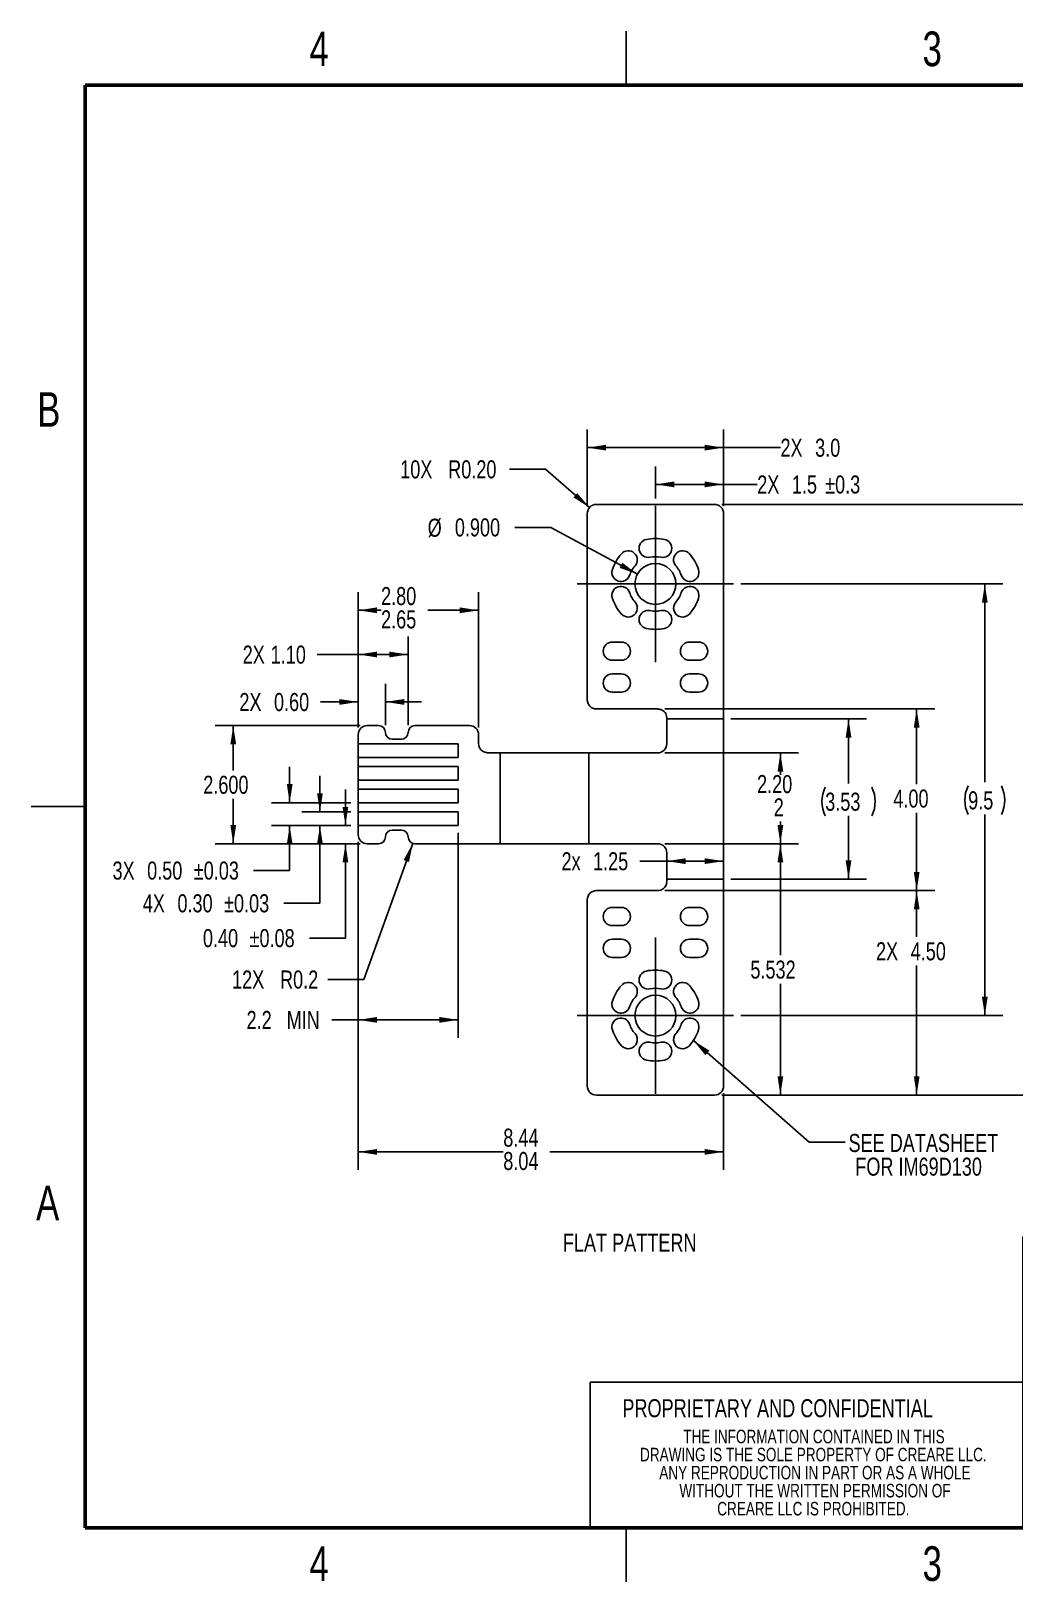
# Model space of a CAD drawing. Header units: millimetres. Extents: x 0.4 to 53.6, y 0.4 to 34.5.
# Drawn here: x 0.4 to 22.06, y 0.4 to 34.53 of the extents above; entities that cross this region are included whole.
import ezdxf

# ---------------------------------------------------------------- set-up
doc = ezdxf.new("R2010")
doc.units = ezdxf.units.MM
doc.header["$LTSCALE"] = 0.125
doc.linetypes.add('CENTERX2', pattern=[20.32, 12.7, -2.54, 2.54, -2.54])
for name, color, linetype in [('DIMENSIONS', 7, 'Continuous'), ('FORMAT', 7, 'Continuous'), ('FPC_OUTLINE', 7, 'Continuous')]:
    doc.layers.add(name, color=color, linetype=linetype)
doc.styles.add('SLDTEXTSTYLE0', font='TXT', dxfattribs={"width": 0.75})
doc.dimstyles.new('SLDDIMSTYLE0', dxfattribs={"dimtxt": 0.396875, "dimasz": 0.41275, "dimexe": 0, "dimexo": 0.0625, "dimgap": 0.099219, "dimtad": 0, "dimtih": 1, "dimtoh": 1, "dimdec": 1, "dimrnd": 1e-09, "dimzin": 4, "dimdsep": 46, "dimtxsty": 'SLDTEXTSTYLE0', "dimsah": 1, "dimcen": 0.09, "dimadec": 0, "dimazin": 1, "dimtfac": 1, "dimtdec": 1, "dimtofl": 0, "dimtmove": 0, "dimatfit": 3, "dimfxl": 1, "dimfrac": 2, "dimtolj": 1, "dimtzin": 12, "dimarcsym": 0})
doc.dimstyles.new('SLDDIMSTYLE1', dxfattribs={"dimtxt": 0.396875, "dimasz": 0.41275, "dimexe": 0, "dimexo": 0.0625, "dimgap": 0.099219, "dimtad": 0, "dimtih": 1, "dimtoh": 1, "dimrnd": 1e-09, "dimzin": 12, "dimdsep": 46, "dimtxsty": 'SLDTEXTSTYLE0', "dimsah": 1, "dimcen": 0.09, "dimadec": 0, "dimazin": 3, "dimtfac": 1, "dimtdec": 3, "dimtofl": 0, "dimtmove": 0, "dimatfit": 3, "dimfxl": 1, "dimfrac": 2, "dimtolj": 1, "dimtzin": 12, "dimarcsym": 0})
doc.dimstyles.new('SLDDIMSTYLE10', dxfattribs={"dimtxt": 0.396875, "dimasz": 0.41275, "dimexe": 0, "dimexo": 0.0625, "dimgap": 0.099219, "dimtad": 0, "dimtih": 1, "dimtoh": 1, "dimdec": 1, "dimrnd": 1e-09, "dimzin": 12, "dimdsep": 46, "dimtxsty": 'SLDTEXTSTYLE0', "dimsah": 1, "dimcen": 0.09, "dimadec": 0, "dimazin": 3, "dimtol": 1, "dimtp": 0.3, "dimtm": 0.3, "dimtfac": 1, "dimtdec": 1, "dimtofl": 0, "dimtmove": 0, "dimatfit": 3, "dimfxl": 1, "dimfrac": 2, "dimtolj": 1, "dimarcsym": 0})
doc.dimstyles.new('SLDDIMSTYLE11', dxfattribs={"dimtxt": 0.396875, "dimasz": 0.41275, "dimexe": 0, "dimexo": 0.0625, "dimgap": 0.099219, "dimtad": 0, "dimtih": 1, "dimtoh": 1, "dimrnd": 1e-09, "dimzin": 0, "dimdsep": 46, "dimtxsty": 'SLDTEXTSTYLE0', "dimsah": 1, "dimcen": 0.09, "dimadec": 0, "dimazin": 0, "dimtol": 1, "dimtp": 0.03, "dimtm": 0.03, "dimtfac": 1, "dimtmove": 0, "dimatfit": 0, "dimfxl": 1, "dimfrac": 2, "dimtolj": 1, "dimarcsym": 0})
doc.dimstyles.new('SLDDIMSTYLE12', dxfattribs={"dimtxt": 0.396875, "dimasz": 0.41275, "dimexe": 0, "dimexo": 0.0625, "dimgap": 0.099219, "dimtad": 0, "dimtih": 1, "dimtoh": 1, "dimrnd": 1e-09, "dimzin": 0, "dimdsep": 46, "dimtxsty": 'SLDTEXTSTYLE0', "dimsah": 1, "dimcen": 0.09, "dimadec": 0, "dimazin": 0, "dimtfac": 1, "dimtmove": 0, "dimatfit": 0, "dimfxl": 1, "dimfrac": 2, "dimtolj": 1, "dimtzin": 12, "dimarcsym": 0})
doc.dimstyles.new('SLDDIMSTYLE13', dxfattribs={"dimtxt": 0.396875, "dimasz": 0.41275, "dimexe": 0, "dimexo": 0.0625, "dimgap": 0.099219, "dimtad": 0, "dimtih": 1, "dimtoh": 1, "dimrnd": 1e-09, "dimzin": 4, "dimdsep": 46, "dimtxsty": 'SLDTEXTSTYLE0', "dimsah": 1, "dimcen": 0.09, "dimadec": 0, "dimazin": 1, "dimtfac": 1, "dimtofl": 0, "dimtmove": 0, "dimatfit": 3, "dimfxl": 1, "dimfrac": 2, "dimtolj": 1, "dimtzin": 12, "dimarcsym": 0})
doc.dimstyles.new('SLDDIMSTYLE14', dxfattribs={"dimtxt": 0.396875, "dimasz": 0.41275, "dimexe": 0, "dimexo": 0.0625, "dimgap": 0.099219, "dimtad": 0, "dimtih": 1, "dimtoh": 1, "dimdec": 3, "dimrnd": 1e-09, "dimzin": 4, "dimdsep": 46, "dimtxsty": 'SLDTEXTSTYLE0', "dimsah": 1, "dimcen": 0.09, "dimadec": 0, "dimazin": 1, "dimtfac": 1, "dimtdec": 3, "dimtofl": 0, "dimtmove": 0, "dimatfit": 3, "dimfxl": 1, "dimfrac": 2, "dimtolj": 1, "dimtzin": 12, "dimarcsym": 0})
doc.dimstyles.new('SLDDIMSTYLE15', dxfattribs={"dimtxt": 0.396875, "dimasz": 0.41275, "dimexe": 0, "dimexo": 0.0625, "dimgap": 0.099219, "dimtad": 0, "dimtih": 1, "dimtoh": 1, "dimrnd": 1e-09, "dimzin": 0, "dimdsep": 46, "dimtxsty": 'SLDTEXTSTYLE0', "dimsah": 1, "dimcen": 0.09, "dimadec": 0, "dimazin": 0, "dimtol": 1, "dimtp": 0.08, "dimtm": 0.08, "dimtfac": 1, "dimtmove": 0, "dimatfit": 0, "dimfxl": 1, "dimfrac": 2, "dimtolj": 1, "dimarcsym": 0})
doc.dimstyles.new('SLDDIMSTYLE16', dxfattribs={"dimtxt": 0.396875, "dimasz": 0.41275, "dimexe": 0, "dimexo": 0.0625, "dimgap": 0.099219, "dimtad": 0, "dimtih": 1, "dimtoh": 1, "dimdec": 1, "dimrnd": 1e-09, "dimzin": 12, "dimdsep": 46, "dimtxsty": 'SLDTEXTSTYLE0', "dimsah": 1, "dimcen": 0.09, "dimadec": 0, "dimazin": 3, "dimtfac": 1, "dimtdec": 1, "dimtofl": 0, "dimtmove": 0, "dimatfit": 3, "dimfxl": 1, "dimfrac": 2, "dimtolj": 1, "dimarcsym": 0})
doc.dimstyles.new('SLDDIMSTYLE17', dxfattribs={"dimtxt": 0.396875, "dimasz": 0.41275, "dimexe": 0, "dimexo": 0.0625, "dimgap": 0.099219, "dimtad": 0, "dimtih": 1, "dimtoh": 1, "dimdec": 1, "dimrnd": 1e-09, "dimdsep": 46, "dimtxsty": 'SLDTEXTSTYLE0', "dimsah": 1, "dimcen": 0, "dimadec": 0, "dimazin": 2, "dimtfac": 1, "dimtdec": 1, "dimtofl": 0, "dimtmove": 0, "dimatfit": 3, "dimfxl": 1, "dimfrac": 2, "dimtolj": 1, "dimtzin": 12, "dimarcsym": 0})
doc.dimstyles.new('SLDDIMSTYLE18', dxfattribs={"dimtxt": 0.396875, "dimasz": 0.41275, "dimexe": 0, "dimexo": 0.0625, "dimgap": 0.099219, "dimtad": 0, "dimtih": 1, "dimtoh": 1, "dimdec": 3, "dimrnd": 1e-09, "dimzin": 12, "dimdsep": 46, "dimtxsty": 'SLDTEXTSTYLE0', "dimsah": 1, "dimcen": 0.09, "dimadec": 0, "dimazin": 3, "dimtfac": 1, "dimtdec": 3, "dimtofl": 0, "dimtmove": 0, "dimatfit": 3, "dimfxl": 1, "dimfrac": 2, "dimtolj": 1, "dimtzin": 12, "dimarcsym": 0})
doc.dimstyles.new('SLDDIMSTYLE19', dxfattribs={"dimtxt": 0.18, "dimasz": 0.41275, "dimexe": 0, "dimexo": 0.0625, "dimgap": 0, "dimtad": 0, "dimtih": 1, "dimtoh": 1, "dimdec": 0, "dimrnd": 1e-09, "dimzin": 0, "dimdsep": 46, "dimtxsty": 'Standard', "dimsah": 1, "dimcen": 0.09, "dimadec": 0, "dimazin": 0, "dimtfac": 0.41275, "dimtdec": 0, "dimtofl": 0, "dimtmove": 0, "dimatfit": 3, "dimfxl": 1, "dimfrac": 2, "dimtolj": 1, "dimtzin": 0, "dimarcsym": 0})
doc.dimstyles.new('SLDDIMSTYLE2', dxfattribs={"dimtxt": 0.396875, "dimasz": 0.41275, "dimexe": 0, "dimexo": 0.0625, "dimgap": 0.099219, "dimtad": 0, "dimtih": 1, "dimtoh": 1, "dimdec": 3, "dimrnd": 1e-09, "dimzin": 0, "dimdsep": 46, "dimtxsty": 'SLDTEXTSTYLE0', "dimsah": 1, "dimcen": 0, "dimadec": 0, "dimazin": 0, "dimtfac": 1, "dimtdec": 3, "dimtofl": 0, "dimtmove": 0, "dimatfit": 3, "dimfxl": 1, "dimfrac": 2, "dimtolj": 1, "dimtzin": 12, "dimarcsym": 0})
doc.dimstyles.new('SLDDIMSTYLE3', dxfattribs={"dimtxt": 0.396875, "dimasz": 0.41275, "dimexe": 0, "dimexo": 0.0625, "dimgap": 0.099219, "dimtad": 0, "dimtih": 1, "dimtoh": 1, "dimrnd": 1e-09, "dimzin": 0, "dimdsep": 46, "dimtxsty": 'SLDTEXTSTYLE0', "dimsah": 1, "dimcen": 0, "dimadec": 0, "dimazin": 0, "dimtfac": 1, "dimtofl": 0, "dimtmove": 0, "dimatfit": 3, "dimfxl": 1, "dimfrac": 2, "dimtolj": 1, "dimtzin": 12, "dimarcsym": 0})
doc.dimstyles.new('SLDDIMSTYLE4', dxfattribs={"dimtxt": 0.396875, "dimasz": 0.41275, "dimexe": 0, "dimexo": 0.0625, "dimgap": 0.099219, "dimtad": 0, "dimtih": 1, "dimtoh": 1, "dimrnd": 1e-09, "dimzin": 4, "dimdsep": 46, "dimtxsty": 'SLDTEXTSTYLE0', "dimsah": 1, "dimcen": 0.09, "dimadec": 0, "dimazin": 1, "dimtol": 1, "dimtp": 0.25, "dimtm": 0.25, "dimtfac": 1, "dimtofl": 0, "dimtmove": 0, "dimatfit": 3, "dimfxl": 1, "dimfrac": 2, "dimtolj": 1, "dimarcsym": 0})
doc.dimstyles.new('SLDDIMSTYLE5', dxfattribs={"dimtxt": 0.396875, "dimasz": 0.41275, "dimexe": 0, "dimexo": 0.0625, "dimgap": 0.099219, "dimtad": 0, "dimtih": 1, "dimtoh": 1, "dimdec": 1, "dimrnd": 1e-09, "dimzin": 12, "dimdsep": 46, "dimtxsty": 'SLDTEXTSTYLE0', "dimsah": 1, "dimcen": 0.09, "dimadec": 0, "dimazin": 3, "dimtfac": 1, "dimtdec": 1, "dimtofl": 0, "dimtmove": 0, "dimatfit": 3, "dimfxl": 1, "dimfrac": 2, "dimtolj": 1, "dimtzin": 12, "dimarcsym": 0})
doc.dimstyles.new('SLDDIMSTYLE6', dxfattribs={"dimtxt": 0.396875, "dimasz": 0.41275, "dimexe": 0, "dimexo": 0.0625, "dimgap": 0.099219, "dimtad": 0, "dimtih": 1, "dimtoh": 1, "dimrnd": 1e-09, "dimzin": 12, "dimdsep": 46, "dimtxsty": 'SLDTEXTSTYLE0', "dimsah": 1, "dimcen": 0.09, "dimadec": 0, "dimazin": 3, "dimtfac": 1, "dimtofl": 0, "dimtmove": 0, "dimatfit": 3, "dimfxl": 1, "dimfrac": 2, "dimtolj": 1, "dimtzin": 12, "dimarcsym": 0})
doc.dimstyles.new('SLDDIMSTYLE7', dxfattribs={"dimtxt": 0.396875, "dimasz": 0.41275, "dimexe": 0, "dimexo": 0.0625, "dimgap": 0.099219, "dimtad": 0, "dimtih": 1, "dimtoh": 1, "dimrnd": 1e-09, "dimzin": 4, "dimdsep": 46, "dimtxsty": 'SLDTEXTSTYLE0', "dimsah": 1, "dimcen": 0.09, "dimadec": 0, "dimazin": 1, "dimlim": 1, "dimtp": 0.2, "dimtfac": 1, "dimtofl": 0, "dimtmove": 0, "dimatfit": 3, "dimfxl": 1, "dimfrac": 2, "dimtolj": 1, "dimtzin": 4, "dimarcsym": 0})
doc.dimstyles.new('SLDDIMSTYLE8', dxfattribs={"dimtxt": 0.396875, "dimasz": 0.41275, "dimexe": 0, "dimexo": 0.0625, "dimgap": 0.099219, "dimtad": 0, "dimtih": 1, "dimtoh": 1, "dimrnd": 1e-09, "dimzin": 12, "dimdsep": 46, "dimtxsty": 'SLDTEXTSTYLE0', "dimsah": 1, "dimcen": 0.09, "dimadec": 0, "dimazin": 3, "dimlim": 1, "dimtp": 0.4, "dimtfac": 1, "dimtofl": 0, "dimtmove": 0, "dimatfit": 3, "dimfxl": 1, "dimfrac": 2, "dimtolj": 1, "dimtzin": 12, "dimarcsym": 0})
doc.dimstyles.new('SLDDIMSTYLE9', dxfattribs={"dimtxt": 0.396875, "dimasz": 0.41275, "dimexe": 0, "dimexo": 0.0625, "dimgap": 0.099219, "dimtad": 0, "dimtih": 1, "dimtoh": 1, "dimrnd": 1e-09, "dimzin": 12, "dimdsep": 46, "dimtxsty": 'SLDTEXTSTYLE0', "dimsah": 1, "dimcen": 0.09, "dimadec": 0, "dimazin": 3, "dimlim": 1, "dimtp": 0.15, "dimtfac": 1, "dimtmove": 0, "dimatfit": 0, "dimfxl": 1, "dimfrac": 2, "dimtolj": 1, "dimtzin": 4, "dimarcsym": 0})

# ---------------------------------------------------------------- blocks, each defined once
blk = doc.blocks.new('SW_NOTE_3')
at = {"color": 0, "linetype": 'Continuous', "lineweight": 0, "char_height": 0.29766, "attachment_point": 2, "style": 'SLDTEXTSTYLE0'}
for s, insert in [('THE INFORMATION CONTAINED IN THIS', (3.586, 0.384)), ('DRAWING IS THE SOLE PROPERTY OF CREARE LLC.', (3.573, -0.013)), ('ANY REPRODUCTION IN PART OR AS A WHOLE', (3.607, -0.41)), ('WITHOUT THE WRITTEN PERMISSION OF', (3.609, -0.807)), ('CREARE LLC IS PROHIBITED.', (3.572, -1.204))]:
    blk.add_mtext(s, dxfattribs=dict(at, insert=insert))
blk = doc.blocks.new('Creare PDM Title Block')
at = {"color": 7, "linetype": 'Continuous', "lineweight": 18}
for p, q in [((68.261, 7.995), (67.855, 7.995)), ((68.261, 7.995), (68.261, 3.93)), ((68.261, 1.587), (68.261, 3.93)), ((28.575, 1.587), (68.261, 1.587))]:
    blk.add_line(p, q, dxfattribs=at)
at = {"layer": 'FORMAT'}
for p, q in [((38.1, 7.995), (68.261, 7.995)), ((38.1, 1.587), (38.1, 7.995)), ((47.625, 7.995), (47.625, 1.587)), ((54.769, 7.995), (54.769, 1.587)), ((62.976, 7.99), (62.976, 6.606)), ((62.976, 7.598), (68.235, 7.598)), ((64.208, 7.563), (64.205, 6.663)), ((47.632, 7.201), (54.796, 7.201)), ((49.572, 7.201), (49.572, 3.034)), ((51.446, 7.201), (51.446, 3.034)), ((66.679, 7.472), (65.991, 7.316)), ((65.991, 7.316), (65.991, 6.922)), ((66.679, 6.666), (66.679, 7.472)), ((63.763, 7.134), (64.663, 7.134)), ((65.929, 7.115), (66.783, 7.115)), ((65.991, 6.922), (66.679, 6.666)), ((47.625, 6.606), (54.769, 6.606)), ((54.769, 6.606), (68.263, 6.606)), ((38.1, 6.386), (47.625, 6.386)), ((47.625, 6.011), (54.769, 6.011)), ((47.625, 5.415), (54.769, 5.415)), ((28.575, 1.587), (28.575, 4.794)), ((38.1, 4.794), (28.575, 4.794)), ((38.1, 4.796), (47.625, 4.796)), ((54.769, 4.82), (47.625, 4.82)), ((54.769, 4.225), (47.625, 4.225)), ((54.769, 3.93), (68.261, 3.93)), ((56.175, 3.93), (56.175, 2.263)), ((58.948, 3.93), (58.948, 2.263)), ((66.472, 3.93), (66.472, 2.263)), ((54.769, 3.629), (47.625, 3.629)), ((54.76, 3.034), (47.625, 3.034)), ((54.769, 2.263), (68.263, 2.263)), ((57.386, 2.263), (57.386, 1.587)), ((64.471, 2.263), (64.471, 1.587))]:
    blk.add_line(p, q, dxfattribs=at)
for radius in [0.4, 0.185]:
    blk.add_circle((64.215, 7.122), radius, dxfattribs=at)
at = {"color": 7, "linetype": 'Continuous', "lineweight": 0}
blk.add_blockref('SW_NOTE_3', (29.917, 3.363), dxfattribs=at)
at = {"color": 7, "linetype": 'Continuous', "lineweight": 0, "style": 'SLDTEXTSTYLE0'}
for s, insert, char_height, attachment_point in [('MATERIAL', (38.183, 7.9), 0.2646, 1), ('HANOVER', (60.866, 7.877), 0.2977, 2), ('THIRD ANGLE PROJECTION', (64.009, 7.923), 0.19844, 1), ('APPROVALS', (49.613, 7.79), 0.3969, 1), ('NEW HAMPSHIRE', (60.865, 7.42), 0.29766, 2), ('NAME', (50.133, 6.943), 0.2064, 1), ('DATE', (52.654, 6.903), 0.2064, 1), ('03755', (60.753, 7.015), 0.2977, 2), ('WEIGHT', (38.295, 6.228), 0.2646, 1), ('DRAWN', (47.735, 6.484), 0.2064, 1), ('TITLE:', (54.944, 6.377), 0.3969, 1), ('CHECKED', (47.801, 5.789), 0.2064, 1), ('ENG APPR.', (47.733, 5.294), 0.2064, 1), ('MFG APPR.', (47.749, 4.699), 0.2064, 1), ('PROPRIETARY AND CONFIDENTIAL', (29.287, 4.42), 0.39687, 1), ('Q.A.', (47.743, 4.109), 0.2064, 1), ('SIZE', (55.115, 3.755), 0.3175, 1), ('CAGE CODE', (56.259, 3.79), 0.3175, 1), ('DRAWING No', (59.06, 3.798), 0.3307, 1), ('REV', (66.962, 3.798), 0.3307, 1), ('ISSUED', (47.786, 3.495), 0.2064, 1), ('PROJECT NUMBER / NAME', (47.697, 2.944), 0.26458, 1)]:
    blk.add_mtext(s, dxfattribs=dict(at, insert=insert, char_height=char_height, attachment_point=attachment_point))
blk = doc.blocks.new('_D')
at = {"layer": 'DIMENSIONS'}
for p, q in [((12.641, 24.071), (12.641, 25.759)), ((15.641, 24.071), (15.641, 25.759)), ((12.641, 25.362), (15.641, 25.362)), ((15.641, 25.362), (16.893, 25.362))]:
    blk.add_line(p, q, dxfattribs=at)
for points in [[(12.641, 25.362), (13.054, 25.299), (13.054, 25.426)], [(15.641, 25.362), (15.228, 25.426), (15.228, 25.299)]]:
    blk.add_solid(points, dxfattribs=at)
at = {"layer": 'DIMENSIONS', "char_height": 0.3969, "attachment_point": 1, "style": 'SLDTEXTSTYLE0'}
for s, insert in [('2X', (16.893, 25.559)), ('3.0', (17.656, 25.559))]:
    blk.add_mtext(s, dxfattribs=dict(at, insert=insert))
blk = doc.blocks.new('_D_1')
at = {"layer": 'DIMENSIONS'}
for p, q in [((15.8, 19.392), (18.788, 19.392)), ((18.391, 19.392), (18.391, 17.968)), ((18.391, 15.865), (18.391, 17.258)), ((15.8, 15.865), (18.788, 15.865))]:
    blk.add_line(p, q, dxfattribs=at)
for centre, start, end in [((18.508, 17.573), 153.4349, 206.5651), ((18.274, 17.573), 333.4349, 26.5651)]:
    blk.add_arc(centre, 0.704, start, end, dxfattribs=at)
for points in [[(18.391, 19.392), (18.328, 18.979), (18.455, 18.979)], [(18.391, 15.865), (18.455, 16.278), (18.328, 16.278)]]:
    blk.add_solid(points, dxfattribs=at)
at = {"layer": 'DIMENSIONS', "insert": (17.878, 17.769), "char_height": 0.3969, "attachment_point": 1, "style": 'SLDTEXTSTYLE0'}
blk.add_mtext('3.53', dxfattribs=at)
blk = doc.blocks.new('_D_2')
at = {"layer": 'DIMENSIONS'}
for p, q in [((11.84, 23.607), (11.046, 23.607)), ((13.745, 22.576), (11.84, 23.607))]:
    blk.add_line(p, q, dxfattribs=at)
blk.add_solid([(13.745, 22.576), (13.412, 22.829), (13.352, 22.717)], dxfattribs=at)
at = {"layer": 'DIMENSIONS', "char_height": 0.3969, "attachment_point": 1, "style": 'SLDTEXTSTYLE0'}
for s, insert in [('%%c', (9.128, 23.799)), ('0.900', (9.726, 23.805))]:
    blk.add_mtext(s, dxfattribs=dict(at, insert=insert))
blk = doc.blocks.new('_D_3')
at = {"layer": 'DIMENSIONS'}
for p, q in [((11.72, 24.887), (10.926, 24.887)), ((12.69, 24.044), (11.72, 24.887))]:
    blk.add_line(p, q, dxfattribs=at)
blk.add_solid([(12.69, 24.044), (12.42, 24.362), (12.337, 24.266)], dxfattribs=at)
at = {"layer": 'DIMENSIONS', "char_height": 0.3969, "attachment_point": 1, "style": 'SLDTEXTSTYLE0'}
for s, insert in [('10X', (8.523, 25.083)), ('R0.20', (9.579, 25.083))]:
    blk.add_mtext(s, dxfattribs=dict(at, insert=insert))
blk = doc.blocks.new('_D_4')
at = {"layer": 'DIMENSIONS'}
for p, q in [((15.6, 24.112), (24.038, 24.112)), ((23.641, 24.112), (23.641, 17.957)), ((23.641, 11.113), (23.641, 17.327)), ((15.6, 11.113), (24.038, 11.113))]:
    blk.add_line(p, q, dxfattribs=at)
for points in [[(23.641, 24.112), (23.578, 23.7), (23.705, 23.7)], [(23.641, 11.113), (23.705, 11.526), (23.578, 11.526)]]:
    blk.add_solid(points, dxfattribs=at)
at = {"layer": 'DIMENSIONS', "char_height": 0.3969, "attachment_point": 1, "style": 'SLDTEXTSTYLE0'}
for s, insert in [('13.00', (22.323, 17.838)), ('±0.25', (23.643, 17.838))]:
    blk.add_mtext(s, dxfattribs=dict(at, insert=insert))
blk = doc.blocks.new('_D_5')
at = {"layer": 'DIMENSIONS'}
for p, q in [((16.02, 22.362), (21.788, 22.362)), ((21.391, 22.362), (21.391, 17.997)), ((21.391, 12.863), (21.391, 17.286)), ((16.02, 12.863), (21.788, 12.863))]:
    blk.add_line(p, q, dxfattribs=at)
for centre, start, end in [((21.655, 17.601), 153.4349, 206.5651), ((21.128, 17.601), 333.4349, 26.5651)]:
    blk.add_arc(centre, 0.704, start, end, dxfattribs=at)
for points in [[(21.391, 22.362), (21.328, 21.95), (21.455, 21.95)], [(21.391, 12.863), (21.455, 13.276), (21.328, 13.276)]]:
    blk.add_solid(points, dxfattribs=at)
at = {"layer": 'DIMENSIONS', "insert": (21.025, 17.798), "char_height": 0.3969, "attachment_point": 1, "style": 'SLDTEXTSTYLE0'}
blk.add_mtext('9.5', dxfattribs=at)
blk = doc.blocks.new('_D_6')
at = {"layer": 'DIMENSIONS'}
for p, q in [((14.391, 16.262), (13.795, 16.262)), ((15.641, 16.262), (14.391, 16.262))]:
    blk.add_line(p, q, dxfattribs=at)
for points in [[(14.391, 16.262), (14.804, 16.198), (14.804, 16.325)], [(15.641, 16.262), (15.228, 16.325), (15.228, 16.198)]]:
    blk.add_solid(points, dxfattribs=at)
at = {"layer": 'DIMENSIONS', "char_height": 0.3969, "attachment_point": 1, "style": 'SLDTEXTSTYLE0'}
for s, insert in [('2x', (12.074, 16.458)), ('1.25', (12.768, 16.458))]:
    blk.add_mtext(s, dxfattribs=dict(at, insert=insert))
blk = doc.blocks.new('_D_7')
at = {"layer": 'DIMENSIONS'}
for p, q in [((14.35, 18.645), (17.288, 18.645)), ((16.891, 18.645), (16.891, 18.158)), ((16.891, 16.645), (16.891, 17.131)), ((14.35, 16.645), (17.288, 16.645))]:
    blk.add_line(p, q, dxfattribs=at)
for points in [[(16.891, 18.645), (16.828, 18.232), (16.955, 18.232)], [(16.891, 16.645), (16.955, 17.057), (16.828, 17.057)]]:
    blk.add_solid(points, dxfattribs=at)
at = {"layer": 'DIMENSIONS', "attachment_point": 1, "style": 'SLDTEXTSTYLE0'}
for s, insert, char_height in [('2.20', (16.378, 18.156), 0.3969), ('2', (16.745, 17.643), 0.397)]:
    blk.add_mtext(s, dxfattribs=dict(at, insert=insert, char_height=char_height))
blk = doc.blocks.new('_D_8')
at = {"layer": 'DIMENSIONS'}
for p, q in [((7.598, 16.686), (7.598, 9.466)), ((15.641, 11.154), (15.641, 9.466)), ((7.598, 9.863), (10.792, 9.863)), ((15.641, 9.863), (11.818, 9.863))]:
    blk.add_line(p, q, dxfattribs=at)
for points in [[(7.598, 9.863), (8.011, 9.799), (8.011, 9.926)], [(15.641, 9.863), (15.228, 9.926), (15.228, 9.799)]]:
    blk.add_solid(points, dxfattribs=at)
at = {"layer": 'DIMENSIONS', "char_height": 0.3969, "attachment_point": 1, "style": 'SLDTEXTSTYLE0'}
for s, insert in [('8.44', (10.792, 10.374)), ('8.04', (10.792, 9.861))]:
    blk.add_mtext(s, dxfattribs=dict(at, insert=insert))
blk = doc.blocks.new('_D_9')
at = {"layer": 'DIMENSIONS'}
for p, q in [((7.598, 19.203), (7.598, 22.179)), ((10.248, 19.203), (10.248, 22.179)), ((7.598, 21.782), (8.102, 21.782)), ((10.248, 21.782), (9.129, 21.782))]:
    blk.add_line(p, q, dxfattribs=at)
for points in [[(7.598, 21.782), (8.011, 21.719), (8.011, 21.846)], [(10.248, 21.782), (9.835, 21.846), (9.835, 21.719)]]:
    blk.add_solid(points, dxfattribs=at)
at = {"layer": 'DIMENSIONS', "char_height": 0.3969, "attachment_point": 1, "style": 'SLDTEXTSTYLE0'}
for s, insert in [('2.80', (8.102, 22.294)), ('2.65', (8.102, 21.781))]:
    blk.add_mtext(s, dxfattribs=dict(at, insert=insert))
blk = doc.blocks.new('_D_10')
at = {"layer": 'DIMENSIONS'}
for p, q in [((14.141, 24.241), (14.141, 24.95)), ((15.641, 24.071), (15.641, 24.95)), ((14.141, 24.553), (15.641, 24.553)), ((15.641, 24.553), (16.382, 24.553))]:
    blk.add_line(p, q, dxfattribs=at)
for points in [[(14.141, 24.553), (14.554, 24.49), (14.554, 24.617)], [(15.641, 24.553), (15.228, 24.617), (15.228, 24.49)]]:
    blk.add_solid(points, dxfattribs=at)
at = {"layer": 'DIMENSIONS', "char_height": 0.3969, "attachment_point": 1, "style": 'SLDTEXTSTYLE0'}
for s, insert in [('2X', (16.382, 24.75)), ('1.5', (17.144, 24.75)), ('±0.3', (17.877, 24.75))]:
    blk.add_mtext(s, dxfattribs=dict(at, insert=insert))
blk = doc.blocks.new('_D_11')
at = {"layer": 'DIMENSIONS'}
for p, q in [((6.757, 17.345), (6.757, 18.138)), ((7.439, 17.345), (6.36, 17.345)), ((7.439, 17.045), (6.36, 17.045)), ((6.757, 15.335), (6.757, 17.045)), ((5.963, 15.335), (6.757, 15.335))]:
    blk.add_line(p, q, dxfattribs=at)
for points in [[(6.757, 17.345), (6.82, 17.757), (6.693, 17.757)], [(6.757, 17.045), (6.693, 16.632), (6.82, 16.632)]]:
    blk.add_solid(points, dxfattribs=at)
at = {"layer": 'DIMENSIONS', "char_height": 0.3969, "attachment_point": 1, "style": 'SLDTEXTSTYLE0'}
for s, insert in [('4X', (2.857, 15.532)), ('0.30', (3.62, 15.532)), ('±0.03', (4.646, 15.532))]:
    blk.add_mtext(s, dxfattribs=dict(at, insert=insert))
blk = doc.blocks.new('_D_12')
at = {"layer": 'DIMENSIONS'}
for p, q in [((6.09, 17.545), (6.09, 18.338)), ((7.439, 17.545), (5.693, 17.545)), ((7.439, 17.045), (5.693, 17.045)), ((6.09, 16.057), (6.09, 17.045)), ((5.297, 16.057), (6.09, 16.057))]:
    blk.add_line(p, q, dxfattribs=at)
for points in [[(6.09, 17.545), (6.154, 17.957), (6.027, 17.957)], [(6.09, 17.045), (6.027, 16.632), (6.154, 16.632)]]:
    blk.add_solid(points, dxfattribs=at)
at = {"layer": 'DIMENSIONS', "char_height": 0.3969, "attachment_point": 1, "style": 'SLDTEXTSTYLE0'}
for s, insert in [('3X', (2.191, 16.253)), ('0.50', (2.953, 16.253)), ('±0.03', (3.98, 16.253))]:
    blk.add_mtext(s, dxfattribs=dict(at, insert=insert))
blk = doc.blocks.new('_D_13')
at = {"layer": 'DIMENSIONS'}
for p, q in [((7.598, 19.203), (7.598, 20.162)), ((8.198, 19.253), (8.198, 20.162)), ((7.598, 19.766), (6.772, 19.766)), ((8.198, 19.766), (8.992, 19.766))]:
    blk.add_line(p, q, dxfattribs=at)
for points in [[(7.598, 19.766), (7.185, 19.829), (7.185, 19.702)], [(8.198, 19.766), (8.611, 19.702), (8.611, 19.829)]]:
    blk.add_solid(points, dxfattribs=at)
at = {"layer": 'DIMENSIONS', "char_height": 0.3969, "attachment_point": 1, "style": 'SLDTEXTSTYLE0'}
for s, insert in [('2X', (4.983, 19.962)), ('0.60', (5.745, 19.962))]:
    blk.add_mtext(s, dxfattribs=dict(at, insert=insert))
blk = doc.blocks.new('_D_14')
at = {"layer": 'DIMENSIONS'}
for p, q in [((7.598, 19.203), (7.598, 21.206)), ((8.698, 19.253), (8.698, 21.206)), ((7.598, 20.81), (6.698, 20.81)), ((8.698, 20.81), (7.598, 20.81))]:
    blk.add_line(p, q, dxfattribs=at)
for points in [[(7.598, 20.81), (8.011, 20.746), (8.011, 20.873)], [(8.698, 20.81), (8.285, 20.873), (8.285, 20.746)]]:
    blk.add_solid(points, dxfattribs=at)
at = {"layer": 'DIMENSIONS', "char_height": 0.3969, "attachment_point": 1, "style": 'SLDTEXTSTYLE0'}
for s, insert in [('2X', (5.056, 21.006)), ('1.10', (5.672, 21.006))]:
    blk.add_mtext(s, dxfattribs=dict(at, insert=insert))
blk = doc.blocks.new('_D_15')
at = {"layer": 'DIMENSIONS'}
for p, q in [((7.639, 19.245), (4.451, 19.245)), ((4.848, 19.245), (4.848, 18.26)), ((4.848, 16.645), (4.848, 17.63)), ((7.639, 16.645), (4.451, 16.645))]:
    blk.add_line(p, q, dxfattribs=at)
for points in [[(4.848, 19.245), (4.785, 18.832), (4.912, 18.832)], [(4.848, 16.645), (4.912, 17.057), (4.785, 17.057)]]:
    blk.add_solid(points, dxfattribs=at)
at = {"layer": 'DIMENSIONS', "insert": (4.188, 18.141), "char_height": 0.3969, "attachment_point": 1, "style": 'SLDTEXTSTYLE0'}
blk.add_mtext('2.600', dxfattribs=at)
blk = doc.blocks.new('_D_16')
at = {"layer": 'DIMENSIONS'}
for p, q in [((7.318, 17.045), (7.318, 17.838)), ((7.439, 17.045), (6.921, 17.045)), ((7.639, 16.645), (6.921, 16.645)), ((7.318, 14.57), (7.318, 16.645)), ((6.524, 14.57), (7.318, 14.57))]:
    blk.add_line(p, q, dxfattribs=at)
for points in [[(7.318, 17.045), (7.381, 17.457), (7.254, 17.457)], [(7.318, 16.645), (7.254, 16.232), (7.381, 16.232)]]:
    blk.add_solid(points, dxfattribs=at)
at = {"layer": 'DIMENSIONS', "char_height": 0.3969, "attachment_point": 1, "style": 'SLDTEXTSTYLE0'}
for s, insert in [('0.40', (4.181, 14.766)), ('±0.08', (5.207, 14.766))]:
    blk.add_mtext(s, dxfattribs=dict(at, insert=insert))
blk = doc.blocks.new('_D_17')
at = {"layer": 'DIMENSIONS'}
for p, q in [((9.798, 16.886), (9.798, 12.371)), ((7.598, 16.686), (7.598, 12.371)), ((7.598, 12.768), (7.018, 12.768)), ((9.798, 12.768), (7.598, 12.768))]:
    blk.add_line(p, q, dxfattribs=at)
for points in [[(7.598, 12.768), (8.011, 12.705), (8.011, 12.832)], [(9.798, 12.768), (9.385, 12.832), (9.385, 12.705)]]:
    blk.add_solid(points, dxfattribs=at)
at = {"layer": 'DIMENSIONS', "char_height": 0.3969, "attachment_point": 1, "style": 'SLDTEXTSTYLE0'}
for s, insert in [('2.2', (5.141, 12.965)), ('MIN', (6.023, 12.965))]:
    blk.add_mtext(s, dxfattribs=dict(at, insert=insert))
blk = doc.blocks.new('_D_18')
at = {"layer": 'DIMENSIONS'}
for p, q in [((8.798, 16.653), (7.726, 13.658)), ((7.726, 13.658), (6.932, 13.658))]:
    blk.add_line(p, q, dxfattribs=at)
blk.add_solid([(8.798, 16.653), (8.599, 16.286), (8.718, 16.243)], dxfattribs=at)
at = {"layer": 'DIMENSIONS', "char_height": 0.3969, "attachment_point": 1, "style": 'SLDTEXTSTYLE0'}
for s, insert in [('12X', (4.822, 13.855)), ('R0.2', (5.878, 13.855))]:
    blk.add_mtext(s, dxfattribs=dict(at, insert=insert))
blk = doc.blocks.new('_D_19')
at = {"layer": 'DIMENSIONS'}
for p, q in [((14.35, 19.612), (20.288, 19.612)), ((19.891, 19.612), (19.891, 17.957)), ((19.891, 15.613), (19.891, 17.327)), ((14.35, 15.613), (20.288, 15.613))]:
    blk.add_line(p, q, dxfattribs=at)
for points in [[(19.891, 19.612), (19.828, 19.2), (19.955, 19.2)], [(19.891, 15.613), (19.955, 16.026), (19.828, 16.026)]]:
    blk.add_solid(points, dxfattribs=at)
at = {"layer": 'DIMENSIONS', "insert": (19.378, 17.838), "char_height": 0.3969, "attachment_point": 1, "style": 'SLDTEXTSTYLE0'}
blk.add_mtext('4.00', dxfattribs=at)
blk = doc.blocks.new('_D_20')
at = {"layer": 'DIMENSIONS'}
for p, q in [((14.35, 15.613), (20.288, 15.613)), ((19.891, 15.613), (19.891, 14.594)), ((19.891, 11.113), (19.891, 13.964)), ((15.6, 11.113), (20.288, 11.113))]:
    blk.add_line(p, q, dxfattribs=at)
for points in [[(19.891, 15.613), (19.828, 15.2), (19.955, 15.2)], [(19.891, 11.113), (19.955, 11.526), (19.828, 11.526)]]:
    blk.add_solid(points, dxfattribs=at)
at = {"layer": 'DIMENSIONS', "char_height": 0.3969, "attachment_point": 1, "style": 'SLDTEXTSTYLE0'}
for s, insert in [('2X', (18.997, 14.476)), ('4.50', (19.759, 14.476))]:
    blk.add_mtext(s, dxfattribs=dict(at, insert=insert))
blk = doc.blocks.new('_D_21')
at = {"layer": 'DIMENSIONS'}
for p, q in [((14.35, 16.645), (17.288, 16.645)), ((16.891, 16.645), (16.891, 14.193)), ((16.891, 11.113), (16.891, 13.563)), ((15.6, 11.113), (17.288, 11.113))]:
    blk.add_line(p, q, dxfattribs=at)
for points in [[(16.891, 16.645), (16.828, 16.232), (16.955, 16.232)], [(16.891, 11.113), (16.955, 11.526), (16.828, 11.526)]]:
    blk.add_solid(points, dxfattribs=at)
at = {"layer": 'DIMENSIONS', "insert": (16.231, 14.074), "char_height": 0.3969, "attachment_point": 1, "style": 'SLDTEXTSTYLE0'}
blk.add_mtext('5.532', dxfattribs=at)
blk = doc.blocks.new('SW_NOTE_5')
at = {"layer": 'DIMENSIONS', "color": 0, "char_height": 0.39687, "attachment_point": 1, "style": 'SLDTEXTSTYLE0'}
for s, insert in [('SEE DATASHEET', (0.074, 0.182)), ('FOR IM69D130', (0.223, -0.339))]:
    blk.add_mtext(s, dxfattribs=dict(at, insert=insert))
blk = doc.blocks.new('SW_CENTERMARKSYMBOL_0')
at = {"layer": 'DIMENSIONS', "color": 0}
for p, q in [((0, 1.27), (0, 1.72)), ((0, 0), (0, 1.27)), ((-1.27, 0), (-1.72, 0)), ((0, 0), (-1.27, 0)), ((0, 0), (0, -1.27)), ((0, 0), (1.27, 0)), ((1.27, 0), (1.72, 0)), ((0, -1.27), (0, -1.72))]:
    blk.add_line(p, q, dxfattribs=at)
blk = doc.blocks.new('SW_CENTERMARKSYMBOL_1')
at = {"layer": 'DIMENSIONS', "color": 0}
for p, q in [((0, 1.27), (0, 1.72)), ((0, 0), (0, 1.27)), ((-1.27, 0), (-1.72, 0)), ((0, 0), (-1.27, 0)), ((0, 0), (0, -1.27)), ((0, 0), (1.27, 0)), ((1.27, 0), (1.72, 0)), ((0, -1.27), (0, -1.72))]:
    blk.add_line(p, q, dxfattribs=at)

msp = doc.modelspace()

# ---------------------------------------------------------------- linework, layer by layer
at = {"color": 7, "linetype": 'CENTERX2'}
for p, q in [((14.39114, 19.392), (15.64114, 19.392)), ((10.72653, 16.64463), (10.72653, 18.64463)), ((12.67307, 18.64463), (12.67307, 16.64463)), ((15.64114, 15.86526), (14.39114, 15.86526))]:
    msp.add_line(p, q, dxfattribs=at)
at = {"color": 7, "linetype": 'Continuous', "lineweight": 25}
msp.add_line((1.5875, 17.4625), (0.39687, 17.4625), dxfattribs=at)
at = {"layer": 'FORMAT', "linetype": 'Continuous', "lineweight": 25}
for p, q in [((13.49375, 33.3375), (13.49375, 34.52813)), ((0.39675, 17.4625), (1.58763, 17.4625)), ((13.49375, 1.5875), (13.49375, 0.39687))]:
    msp.add_line(p, q, dxfattribs=at)
at = {"layer": 'FORMAT', "linetype": 'Continuous', "lineweight": 50}
for p, q in [((1.5875, 1.5875), (1.5875, 33.3375)), ((1.5875, 33.3375), (52.3875, 33.3375)), ((52.3875, 1.5875), (1.5875, 1.5875))]:
    msp.add_line(p, q, dxfattribs=at)
at = {"layer": 'FPC_OUTLINE', "linetype": 'Continuous', "lineweight": 25}
for p, q in [((12.64114, 23.91241), (12.64114, 19.81241)), ((15.44114, 24.11241), (12.84114, 24.11241)), ((15.64114, 23.91241), (15.64114, 11.31285)), ((13.39114, 21.08241), (13.19114, 21.08241)), ((15.09114, 21.08241), (14.89114, 21.08241)), ((13.19114, 20.68241), (13.39114, 20.68241)), ((14.89114, 20.68241), (15.09114, 20.68241)), ((13.39114, 20.38241), (13.19114, 20.38241)), ((15.09114, 20.38241), (14.89114, 20.38241)), ((13.19114, 19.98241), (13.39114, 19.98241)), ((14.89114, 19.98241), (15.09114, 19.98241)), ((14.19114, 19.61241), (12.84114, 19.61241)), ((8.04806, 19.24463), (7.79806, 19.24463)), ((10.04806, 19.24463), (8.84806, 19.24463)), ((14.39114, 19.41886), (14.39114, 18.84463)), ((7.59806, 19.04463), (7.59806, 18.84463)), ((7.59806, 19.04463), (7.59806, 16.84463)), ((7.59806, 18.84463), (7.59806, 18.54463)), ((9.79806, 18.84463), (7.59806, 18.84463)), ((8.54806, 18.94463), (8.34806, 18.94463)), ((9.79806, 18.54463), (9.79806, 18.84463)), ((10.24806, 18.84463), (10.24806, 19.04463)), ((7.59806, 18.54463), (9.79806, 18.54463)), ((7.59806, 18.54463), (7.59806, 18.34463)), ((10.45904, 18.64463), (14.19114, 18.64463)), ((9.79806, 18.34463), (7.59806, 18.34463)), ((7.59806, 18.34463), (7.59806, 18.04463)), ((9.79806, 18.04463), (9.79806, 18.34463)), ((7.59806, 18.04463), (9.79806, 18.04463)), ((7.59806, 18.04463), (7.59806, 17.84463)), ((9.79806, 17.84463), (7.59806, 17.84463)), ((7.59806, 17.84463), (7.59806, 17.54463)), ((9.79806, 17.54463), (9.79806, 17.84463)), ((7.59806, 17.54463), (9.79806, 17.54463)), ((7.59806, 17.54463), (7.59806, 17.34463)), ((9.79806, 17.34463), (7.59806, 17.34463)), ((7.59806, 17.34463), (7.59806, 17.04463)), ((9.79806, 17.04463), (9.79806, 17.34463)), ((7.59806, 17.04463), (9.79806, 17.04463)), ((7.59806, 17.04463), (7.59806, 16.84463)), ((8.34806, 16.94463), (8.54806, 16.94463)), ((7.79806, 16.64463), (8.04806, 16.64463)), ((14.19114, 16.64463), (8.84806, 16.64463)), ((14.39114, 15.8064), (14.39114, 16.44463)), ((12.64114, 15.41285), (12.64114, 11.31285)), ((14.19114, 15.61285), (12.84114, 15.61285)), ((13.39114, 15.24285), (13.19114, 15.24285)), ((15.09114, 15.24285), (14.89114, 15.24285)), ((13.19114, 14.84285), (13.39114, 14.84285)), ((14.89114, 14.84285), (15.09114, 14.84285)), ((13.39114, 14.54285), (13.19114, 14.54285)), ((15.09114, 14.54285), (14.89114, 14.54285)), ((13.19114, 14.14285), (13.39114, 14.14285)), ((14.89114, 14.14285), (15.09114, 14.14285)), ((15.44114, 11.11285), (12.84114, 11.11285))]:
    msp.add_line(p, q, dxfattribs=at)
at = {"layer": 'FPC_OUTLINE'}
for p, q in [((10.72653, 18.64463), (10.72653, 16.64463)), ((12.67307, 18.64463), (12.67307, 16.64463))]:
    msp.add_line(p, q, dxfattribs=at)
at = {"layer": 'FPC_OUTLINE', "linetype": 'Continuous', "lineweight": 25}
for centre in [(14.14114, 22.36241), (14.14114, 22.36241), (14.14114, 12.86285), (14.14114, 12.86285)]:
    msp.add_circle(centre, 0.45, dxfattribs=at)
for centre, radius, start, end in [((12.84114, 23.91241), 0.2, 90, 180), ((12.84114, 23.91241), 0.2, 90, 180), ((15.44114, 23.91241), 0.2, 0, 90), ((15.44114, 23.91241), 0.2, 0, 90), ((13.98133, 23.14629), 0.2, 101.522488, 281.522488), ((14.14114, 22.36241), 1, 78.477512, 101.522488), ((14.30094, 23.14629), 0.2, 258.477512, 78.477512), ((14.14114, 22.36241), 1, 138.477512, 161.522488), ((13.54218, 22.89275), 0.2, 318.477512, 138.477512), ((14.14114, 22.36241), 0.6, 78.477512, 101.522488), ((14.74009, 22.89275), 0.2, 41.522488, 221.522488), ((14.14114, 22.36241), 1, 18.477512, 41.522488), ((13.38238, 22.61596), 0.2, 161.522488, 341.522488), ((14.14114, 22.36241), 0.6, 138.477512, 161.522488), ((14.14114, 22.36241), 0.6, 18.477512, 41.522488), ((14.89989, 22.61596), 0.2, 198.477512, 18.477512), ((13.38238, 22.10887), 0.2, 18.477512, 198.477512), ((14.89989, 22.10887), 0.2, 341.522488, 161.522488), ((14.14114, 22.36241), 1, 198.477512, 221.522488), ((13.54218, 21.83208), 0.2, 221.522488, 41.522488), ((14.14114, 22.36241), 0.6, 198.477512, 221.522488), ((14.74009, 21.83208), 0.2, 138.477512, 318.477512), ((14.14114, 22.36241), 0.6, 318.477512, 341.522488), ((14.14114, 22.36241), 1, 318.477512, 341.522488), ((13.98133, 21.57854), 0.2, 78.477512, 258.477512), ((14.14114, 22.36241), 0.6, 258.477512, 281.522488), ((14.30094, 21.57854), 0.2, 281.522488, 101.522488), ((14.14114, 22.36241), 1, 258.477512, 281.522488), ((13.19114, 20.88241), 0.2, 90, 270), ((13.39114, 20.88241), 0.2, 270, 90), ((14.89114, 20.88241), 0.2, 90, 270), ((15.09114, 20.88241), 0.2, 270, 90), ((13.19114, 20.18241), 0.2, 90, 270), ((13.39114, 20.18241), 0.2, 270, 90), ((14.89114, 20.18241), 0.2, 90, 270), ((15.09114, 20.18241), 0.2, 270, 90), ((12.84114, 19.81241), 0.2, 180, 270), ((12.84114, 19.81241), 0.2, 180, 270), ((7.79806, 19.04463), 0.2, 90, 180), ((7.79806, 19.04463), 0.2, 90, 180), ((8.04806, 19.09463), 0.15, 0, 90), ((8.04806, 19.09463), 0.15, 0, 90), ((8.84806, 19.09463), 0.15, 90, 180), ((8.84806, 19.09463), 0.15, 90, 180), ((10.04806, 19.04463), 0.2, 360, 90), ((10.04806, 19.04463), 0.2, 360, 90), ((8.34806, 19.09463), 0.15, 180, 270), ((8.34806, 19.09463), 0.15, 180, 270), ((8.54806, 19.09463), 0.15, 270, 0), ((8.54806, 19.09463), 0.15, 270, 0), ((14.19114, 18.84463), 0.2, 270, 0), ((14.19114, 18.84463), 0.2, 270, 0), ((7.79806, 16.84463), 0.2, 180, 270), ((7.79806, 16.84463), 0.2, 180, 270), ((8.04806, 16.79463), 0.15, 270, 0), ((8.04806, 16.79463), 0.15, 270, 0), ((8.34806, 16.79463), 0.15, 90, 180), ((8.34806, 16.79463), 0.15, 90, 180), ((8.54806, 16.79463), 0.15, 360, 90), ((8.54806, 16.79463), 0.15, 360, 90), ((8.84806, 16.79463), 0.15, 180, 270), ((8.84806, 16.79463), 0.15, 180, 270), ((14.19114, 16.44463), 0.2, 0, 90), ((14.19114, 16.44463), 0.2, 0, 90), ((12.84114, 15.41285), 0.2, 90, 180), ((12.84114, 15.41285), 0.2, 90, 180), ((13.19114, 15.04285), 0.2, 90, 270), ((13.39114, 15.04285), 0.2, 270, 90), ((14.89114, 15.04285), 0.2, 90, 270), ((15.09114, 15.04285), 0.2, 270, 90), ((13.19114, 14.34285), 0.2, 90, 270), ((13.39114, 14.34285), 0.2, 270, 90), ((14.89114, 14.34285), 0.2, 90, 270), ((15.09114, 14.34285), 0.2, 270, 90), ((13.98133, 13.64672), 0.2, 101.522488, 281.522488), ((14.14114, 12.86285), 1, 78.477512, 101.522488), ((14.30094, 13.64672), 0.2, 258.477512, 78.477512), ((14.14114, 12.86285), 1, 138.477512, 161.522488), ((13.54218, 13.39318), 0.2, 318.477512, 138.477512), ((14.14114, 12.86285), 0.6, 78.477512, 101.522488), ((14.74009, 13.39318), 0.2, 41.522488, 221.522488), ((14.14114, 12.86285), 1, 18.477512, 41.522488), ((13.38238, 13.11639), 0.2, 161.522488, 341.522488), ((14.14114, 12.86285), 0.6, 138.477512, 161.522488), ((14.14114, 12.86285), 0.6, 18.477512, 41.522488), ((14.89989, 13.11639), 0.2, 198.477512, 18.477512), ((13.38238, 12.6093), 0.2, 18.477512, 198.477512), ((14.14114, 12.86285), 0.6, 198.477512, 221.522488), ((14.14114, 12.86285), 0.6, 318.477512, 341.522488), ((14.89989, 12.6093), 0.2, 341.522488, 161.522488), ((14.14114, 12.86285), 1, 198.477512, 221.522488), ((13.54218, 12.33251), 0.2, 221.522488, 41.522488), ((14.74009, 12.33251), 0.2, 138.477512, 318.477512), ((14.14114, 12.86285), 1, 318.477512, 341.522488), ((13.98133, 12.07897), 0.2, 78.477512, 258.477512), ((14.14114, 12.86285), 0.6, 258.477512, 281.522488), ((14.30094, 12.07897), 0.2, 281.522488, 101.522488), ((14.14114, 12.86285), 1, 258.477512, 281.522488), ((12.84114, 11.31285), 0.2, 180, 270), ((12.84114, 11.31285), 0.2, 180, 270), ((15.44114, 11.31285), 0.2, 270, 0), ((15.44114, 11.31285), 0.2, 270, 360)]:
    msp.add_arc(centre, radius, start, end, dxfattribs=at)
for points, knots in [([(14.19114, 19.61241), (14.21435, 19.60873), (14.25756, 19.60186), (14.31466, 19.5747), (14.35707, 19.53415), (14.38397, 19.48033), (14.38866, 19.44012), (14.39114, 19.41886)], [0, 0, 0, 0, 0.22870106, 0.42578219, 0.60698809, 0.79215824, 1, 1, 1, 1]), ([(14.19114, 19.61241), (14.21435, 19.60873), (14.25756, 19.60186), (14.31466, 19.5747), (14.35707, 19.53415), (14.38397, 19.48033), (14.38866, 19.44012), (14.39114, 19.41886)], [0, 0, 0, 0, 0.22870106, 0.42578219, 0.60698809, 0.79215824, 1, 1, 1, 1]), ([(10.45904, 18.64463), (10.43463, 18.64838), (10.38923, 18.65535), (10.32914, 18.68327), (10.28438, 18.72513), (10.25583, 18.78086), (10.25075, 18.82259), (10.24806, 18.84463)], [0, 0, 0, 0, 0.23011819, 0.42802107, 0.60924831, 0.79360573, 1, 1, 1, 1]), ([(10.45904, 18.64463), (10.43463, 18.64838), (10.38923, 18.65535), (10.32914, 18.68327), (10.28438, 18.72513), (10.25583, 18.78086), (10.25075, 18.82259), (10.24806, 18.84463)], [0, 0, 0, 0, 0.23011819, 0.42802107, 0.60924831, 0.79360573, 1, 1, 1, 1]), ([(14.39114, 15.8064), (14.38919, 15.78846), (14.38549, 15.75439), (14.36657, 15.70785), (14.33724, 15.66984), (14.29724, 15.64123), (14.24756, 15.62137), (14.21074, 15.61581), (14.19114, 15.61285)], [0, 0, 0, 0, 0.17536083, 0.33302488, 0.48321191, 0.63763339, 0.80712527, 1, 1, 1, 1]), ([(14.39114, 15.8064), (14.38919, 15.78846), (14.38549, 15.75439), (14.36657, 15.70785), (14.33724, 15.66984), (14.29724, 15.64123), (14.24756, 15.62137), (14.21074, 15.61581), (14.19114, 15.61285)], [0, 0, 0, 0, 0.17536083, 0.33302488, 0.48321191, 0.63763339, 0.80712527, 1, 1, 1, 1])]:
    msp.add_open_spline(points, degree=3, knots=knots, dxfattribs=at)

# ---------------------------------------------------------------- block references
at = {"color": 7, "linetype": 'Continuous'}
msp.add_blockref('Creare PDM Title Block', (-15.87296, 0), dxfattribs=at)
at = {"layer": 'DIMENSIONS'}
for name, p in [('SW_CENTERMARKSYMBOL_0', (14.14114, 22.36241)), ('SW_CENTERMARKSYMBOL_1', (14.14114, 12.86285)), ('SW_NOTE_5', (18.31724, 10.07565))]:
    msp.add_blockref(name, p, dxfattribs=at)

# ---------------------------------------------------------------- texts
at = {"color": 7, "linetype": 'Continuous', "lineweight": 0, "style": 'SLDTEXTSTYLE0'}
for s, insert, char_height, attachment_point in [('4', (6.7392, 34.52046), 0.762, 2), ('3', (20.23295, 34.52046), 0.762, 2), ('B', (0.78793, 26.58296), 0.762, 2), ('A', (0.76332, 9.12046), 0.762, 2), ('FLAT PATTERN', (12.10425, 8.06234), 0.396875, 1), ('4', (6.7392, 1.18296), 0.762, 2), ('3', (20.23295, 1.18296), 0.762, 2)]:
    msp.add_mtext(s, dxfattribs=dict(at, insert=insert, char_height=char_height, attachment_point=attachment_point))

# ---------------------------------------------------------------- dimensions: what is measured, and where the dimension line sits
at = {"layer": 'DIMENSIONS'}
for base, p1, p2, text, dimstyle, picture, middle in [((15.64114, 25.36241), (12.64114, 23.91241), (15.64114, 23.91241), '2X <>', 'SLDDIMSTYLE0', '_D', (17.64114, 25.36241)), ((14.14114, 24.55311), (15.64114, 23.91241), (14.14114, 24.08241), '2X <>', 'SLDDIMSTYLE10', '_D_10', (17.64114, 24.55311)), ((7.59806, 20.80961), (8.69806, 19.09463), (7.59806, 19.04463), '2X<>', 'SLDDIMSTYLE13', '_D_14', (5.87718, 20.80961)), ((8.19806, 19.76552), (7.59806, 19.04463), (8.19806, 19.09463), '2X <>', 'SLDDIMSTYLE12', '_D_13', (5.87718, 19.76552)), ((9.79806, 12.7681), (7.59806, 16.84463), (9.79806, 17.04463), '<> MIN ', 'SLDDIMSTYLE16', '_D_17', (6.07984, 12.7681)), ((15.64114, 16.26159), (14.39114, 16.44463), (15.64114, 11.31285), '2x <>', 'SLDDIMSTYLE6', '_D_6', (12.93466, 16.26159))]:
    dim = msp.add_linear_dim(base=base, p1=p1, p2=p2, text=text, dimstyle=dimstyle, dxfattribs=at)
    dim.commit()
    dim.dimension.update_dxf_attribs({"geometry": picture, "text_midpoint": middle, "dimtype": 160})
for center, mpoint, text, dimstyle, picture, middle in [((12.84114, 23.91241), (12.69019, 24.04362), '10X <>', 'SLDDIMSTYLE3', '_D_3', (9.72465, 24.88687)), ((8.8480579, 16.7946333), (8.7975324, 16.6533988), '12X <>', 'SLDDIMSTYLE17', '_D_18', (5.877178, 13.6580055))]:
    dim = msp.add_radius_dim(center=center, mpoint=mpoint, text=text, dimstyle=dimstyle, dxfattribs=at)
    dim.commit()
    dim.dimension.update_dxf_attribs({"geometry": picture, "text_midpoint": middle, "dimtype": 164})
for base, p1, p2, dimstyle, picture, middle in [((23.64114, 24.11241), (15.44114, 11.11285), (15.44114, 24.11241), 'SLDDIMSTYLE4', '_D_4', (23.64114, 17.6416)), ((19.89114, 15.61285), (14.19114, 19.61241), (14.19114, 15.61285), 'SLDDIMSTYLE13', '_D_19', (19.89114, 17.6416)), ((4.84806, 16.64463), (7.79806, 19.24463), (7.79806, 16.64463), 'SLDDIMSTYLE14', '_D_15', (4.84806, 17.94463)), ((16.89114, 16.64463), (14.19114, 18.64463), (14.19114, 16.64463), 'SLDDIMSTYLE7', '_D_7', (16.89114, 17.64463)), ((7.318, 16.64463), (7.59806, 17.04463), (7.79806, 16.64463), 'SLDDIMSTYLE15', '_D_16', (7.318, 14.56981)), ((16.89114, 11.11285), (14.19114, 16.64463), (15.44114, 11.11285), 'SLDDIMSTYLE18', '_D_21', (16.89114, 13.87776))]:
    dim = msp.add_linear_dim(base=base, p1=p1, p2=p2, angle=90, dimstyle=dimstyle, dxfattribs=at)
    dim.commit()
    dim.dimension.update_dxf_attribs({"geometry": picture, "text_midpoint": middle, "dimtype": 160})
dim = msp.add_diameter_dim_2p(p1=(14.537, 22.14842), p2=(13.74527, 22.57641), dimstyle='SLDDIMSTYLE2', dxfattribs=at)
dim.commit()
dim.dimension.update_dxf_attribs({"geometry": '_D_2', "text_midpoint": (10.08668, 23.60661), "dimtype": 163})
for base, p1, p2, dimstyle, picture, middle in [((10.24806, 21.78246), (7.59806, 19.04463), (10.24806, 19.04463), 'SLDDIMSTYLE9', '_D_9', (8.61554, 21.78246)), ((15.64114, 9.86285), (7.59806, 16.84463), (15.64114, 11.31285), 'SLDDIMSTYLE8', '_D_8', (11.3052, 9.86285))]:
    dim = msp.add_linear_dim(base=base, p1=p1, p2=p2, dimstyle=dimstyle, dxfattribs=at)
    dim.commit()
    dim.dimension.update_dxf_attribs({"geometry": picture, "text_midpoint": middle, "dimtype": 160})
for base, p1, p2, text, dimstyle, picture, middle in [((21.39114, 12.86285), (15.86114, 22.36241), (15.86114, 12.86285), '(<>)', 'SLDDIMSTYLE5', '_D_5', (21.39114, 17.6416)), ((18.39114, 15.86526), (15.64114, 19.392), (15.64114, 15.86526), '(<>)', 'SLDDIMSTYLE1', '_D_1', (18.39114, 17.61292)), ((6.0903, 17.54463), (7.59806, 17.04463), (7.59806, 17.54463), '3X <>', 'SLDDIMSTYLE11', '_D_12', (6.0903, 16.05651)), ((6.75673, 17.04463), (7.59806, 17.34463), (7.59806, 17.04463), '4X <>', 'SLDDIMSTYLE11', '_D_11', (6.75673, 15.33497)), ((19.89114, 11.11285), (14.19114, 15.61285), (15.44114, 11.11285), '2X <>', 'SLDDIMSTYLE13', '_D_20', (19.89114, 14.27925))]:
    dim = msp.add_linear_dim(base=base, p1=p1, p2=p2, angle=90, text=text, dimstyle=dimstyle, dxfattribs=at)
    dim.commit()
    dim.dimension.update_dxf_attribs({"geometry": picture, "text_midpoint": middle, "dimtype": 160})

# ---------------------------------------------------------------- leaders
msp.add_leader([(14.97612, 12.31257), (17.52349, 10.07565), (18.31724, 10.07565)], dimstyle='SLDDIMSTYLE19', dxfattribs=at)

doc.saveas('drawing.dxf')
